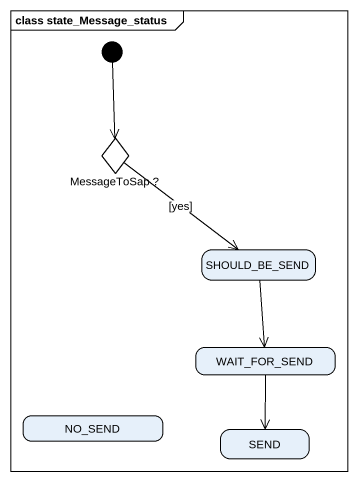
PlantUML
@startuml
mainframe class state_Message_status
hide empty description
state "MessageToSap ?" as MessageToSap <<choice>>
state SHOULD_BE_SEND
state WAIT_FOR_SEND
state NO_SEND
state SEND
[*] --> MessageToSap
MessageToSap --> SHOULD_BE_SEND : [yes]
SHOULD_BE_SEND --> WAIT_FOR_SEND
WAIT_FOR_SEND --> SEND
@enduml
